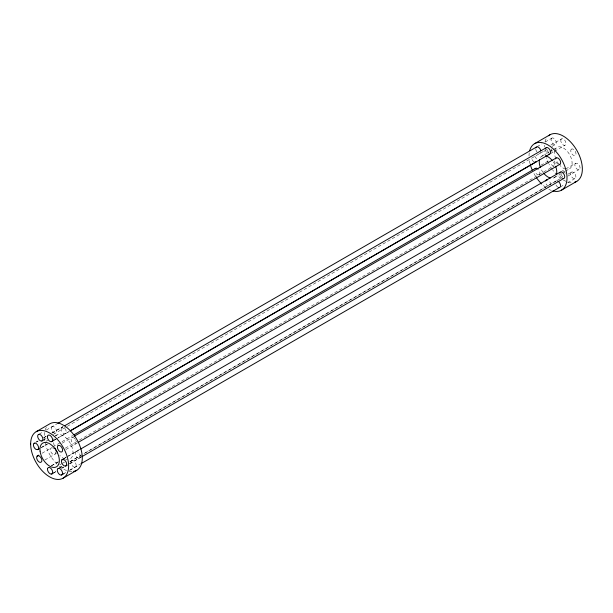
<?xml version="1.0" encoding="UTF-8"?>
<svg xmlns="http://www.w3.org/2000/svg" width="613" height="613" viewBox="0 0 613 613"><rect width="100%" height="100%" fill="white"/><g stroke="black" fill="none" stroke-linecap="round" stroke-linejoin="round"><path stroke-width="0.46" stroke-dasharray="3.06 2.3" d="M52.243 447.873A3.678 2.123 60 0 0 51.615 447.804L50.664 448.356A3.678 2.123 60 0 0 51.078 452.218A3.678 2.123 60 0 0 54.212 454.501L55.162 453.957A3.678 2.123 60 0 0 55.423 451.827M539.126 174.69L539.54 174.307A3.678 2.123 60 0 0 538.589 169.655M555.692 181.371L556.106 180.988L84.173 453.451M39.056 434.226L43.278 431.713M46.289 430.05L57.093 423.736M537.095 146.683L541.938 143.886M545.172 142.024L551.631 138.293M35.769 442.302L38.182 440.916M43.807 437.667L46.22 436.272M51.975 432.947L62.756 426.725M36.366 442.034L37.975 441.107M43.6 437.858L46.013 436.464M51.768 433.138L63.277 426.571M550.834 145.082L561.332 139.021M43.469 440.019L46.956 438.08M53.385 434.364L547.164 149.212M552.014 146.415L555.24 144.553M45.96 441.314L49.17 439.46M54.802 436.211L57.208 434.824M541.823 156.192L549.087 151.993M549.892 151.534L552.321 150.131M553.125 149.664L557.163 147.335M41.592 447.36L47.216 444.111M53.722 440.356L69.484 431.253M41.056 447.743L47.485 444.027M53.17 440.747L55.852 439.268M56.388 438.893L69.752 431.177M550.413 153.671L553.639 151.802M554.451 151.334L564.941 145.281M42.029 453.268L51.078 447.973M52.741 447.015L72.641 435.521M540.896 165.249L548.972 160.591M62.189 443.168L73.491 436.64M44.841 459.988L56.411 453.382M65.269 448.195L78.541 440.532M79.368 440.057L538.298 175.165M538.858 174.774L554.198 165.916M65.867 449.536L77.169 443.007M51.461 465.711L57.89 462.003M64.396 458.248L66.058 457.29M66.886 456.808L79.322 449.628M51.254 465.903L58.488 461.727M63.629 458.853L80.042 449.306M560.864 171.778L564.902 169.449M565.715 168.981L575.4 163.387M554.213 177.655L561.477 173.456M562.29 172.989L564.711 171.594M565.515 171.127L569.554 168.797M59.76 464.838L62.166 463.443M62.97 462.984L64.58 462.056M59.676 467.596L62.089 466.209M70.127 461.566L80.855 455.367M58.664 468.255L61.882 466.401M69.92 461.758L83.138 454.126M83.966 453.643L562.359 177.448M568.013 174.184L571.239 172.322M53.254 473.09L55.668 471.696M62.097 467.987L63.706 467.06M69.461 463.735L81.069 457.03M53.523 473.006L55.936 471.619M61.561 468.37L63.974 466.976M69.652 463.719L81.337 456.946M567.707 176.169L579.009 169.64M63.078 474.048L66.296 472.186M69.514 470.332L79.284 464.692M560.32 186.965L564.358 184.636M567.584 182.774L574.856 178.575M61.744 474.891L65.76 472.569M69.782 470.248L79.552 464.608M561.845 178.046L561.431 177.739A3.678 2.123 60 0 1 559.508 173.732M555.968 184.934L556.106 185.226A3.678 2.123 60 0 0 557.945 187.172M550.719 184.712L550.627 183.885A3.678 2.123 60 0 0 548.796 180.705M545.447 149.449L545.524 150.2A3.678 2.123 60 0 0 548.037 153.871M71.936 471.566A26.857 15.509 60 0 1 68.227 471.068M66.61 470.546A26.857 15.509 60 0 1 58.388 465.39M57.04 464.125A26.857 15.509 60 0 1 44.964 430.778M45.239 429.843A26.857 15.509 60 0 1 46.389 427.315M74.97 438.931A3.678 2.123 60 0 0 71.836 437.598L71.422 437.981A3.678 2.123 60 0 0 71.836 441.843A3.678 2.123 60 0 0 74.97 444.134L75.506 443.965A3.678 2.123 60 0 0 76.181 441.452M75.506 439.72A3.678 2.123 60 0 1 75.92 440.578M52.917 448.157A3.678 2.123 60 0 1 53.592 448.647M67.246 459.551A13.708 7.915 60 0 1 65.645 459.26M64.817 458.976A13.708 7.915 60 0 1 59.829 455.482M54.212 445.666A13.708 7.915 60 0 1 53.99 438.571M55.469 435.935A13.708 7.915 60 0 1 69.989 442.785A13.708 7.915 60 0 1 69.407 459.267M571.086 182.559A26.857 15.509 60 0 1 563.355 180M561.232 178.636A26.857 15.509 60 0 1 552.811 170.215M552.298 169.51A26.857 15.509 60 0 1 549.079 164.292M548.681 163.51A26.857 15.509 60 0 1 546.244 157.71M545.953 156.79A26.857 15.509 60 0 1 544.574 150.492M544.367 147.097A26.857 15.509 60 0 1 544.436 145.235M545.011 141.795A26.857 15.509 60 0 1 546.911 137.603M548.712 152.53A3.678 2.123 60 0 1 546.873 149.342M551.217 148.959A3.678 2.123 60 0 1 551.631 152.821M562.788 176.866A3.678 2.123 60 0 1 560.949 173.686M563.462 171.356A3.678 2.123 60 0 1 565.301 173.295M553.93 166A3.678 2.123 60 0 1 550.382 162.851M553.93 160.798A3.678 2.123 60 0 1 554.88 165.449M565.623 169.15A12.39 7.157 60 0 1 560.006 165.479M558.979 164.299A12.39 7.157 60 0 1 556.405 160.215M555.769 158.744A12.39 7.157 60 0 1 554.727 151.327M554.895 150.56A12.39 7.157 60 0 1 568.688 153.12A12.39 7.157 60 0 1 567.738 169.357M558.045 164.131A3.678 2.123 60 0 1 555.539 160.46M556.642 180.82A3.678 2.123 60 0 1 557.271 180.881M548.122 186.214A3.678 2.123 60 0 1 545.608 182.544M539.003 153.426A3.678 2.123 60 0 0 539.632 153.488L540.168 153.327A3.678 2.123 60 0 0 540.842 152.369M537.034 151.986A3.678 2.123 60 0 1 536.498 151.204L536.084 150.338A3.678 2.123 60 0 1 535.731 148.637M534.038 161.878A3.678 2.123 60 0 1 531.532 158.2M534.712 156.369A3.678 2.123 60 0 1 536.636 160.376M538.589 174.851A3.678 2.123 60 0 1 535.042 171.709M551.317 190.428A26.857 15.509 60 0 1 548.842 189.31M545.892 187.486A26.857 15.509 60 0 1 543.103 185.272M535.494 176.176A26.857 15.509 60 0 1 533.341 172.36M530.092 163.809A26.857 15.509 60 0 1 529.234 159.349M529.027 155.955A26.857 15.509 60 0 1 529.31 152.308M543.149 172.529A12.39 7.157 60 0 1 540.727 168.337M540.428 157.48A12.39 7.157 60 0 1 543.639 155.633M553.347 161.978A12.39 7.157 60 0 1 555.301 165.51M555.608 176.36A12.39 7.157 60 0 1 552.397 178.214M61.154 428.295L61.154 429.851A3.678 2.123 60 0 0 64.963 433.866L65.913 433.322L66.258 432.019A3.678 2.123 60 0 0 64.656 428.326A3.678 2.123 60 0 0 61.821 427.338L61.154 428.295M560.864 139.787L560.864 141.342A3.678 2.123 60 0 0 564.673 145.358L565.623 144.814L565.975 143.511A3.678 2.123 60 0 0 564.374 139.818A3.678 2.123 60 0 0 561.539 138.829L560.864 139.787M52.12 426.61L51.707 426.993A3.678 2.123 60 0 0 51.707 429.997L52.12 430.855A3.678 2.123 60 0 0 55.254 433.138L55.791 432.977A3.678 2.123 60 0 0 55.791 428.732L55.254 427.943A3.678 2.123 60 0 0 52.12 426.61M75.889 451.704L75.476 452.087A3.678 2.123 60 0 0 77.054 457.39L78.403 458.172L79.567 458.064A3.678 2.123 60 0 0 80.127 455.122A3.678 2.123 60 0 0 77.728 451.881L75.889 451.704M71.729 460.639L71.323 461.022A3.678 2.123 60 0 0 71.323 464.018L71.729 464.884A3.678 2.123 60 0 0 74.87 467.167L75.407 466.999A3.678 2.123 60 0 0 75.407 462.761L74.87 461.972A3.678 2.123 60 0 0 71.729 460.639M551.838 138.101L551.424 138.484A3.678 2.123 60 0 0 551.424 141.488L551.838 142.346A3.678 2.123 60 0 0 554.972 144.63L555.508 144.469A3.678 2.123 60 0 0 555.508 140.224L554.972 139.435A3.678 2.123 60 0 0 551.838 138.101M571.554 149.089L571.14 149.472A3.678 2.123 60 0 0 571.554 153.334A3.678 2.123 60 0 0 574.688 155.625L575.224 155.457A3.678 2.123 60 0 0 575.224 151.212A3.678 2.123 60 0 0 571.554 149.089M575.607 163.196L575.193 163.579A3.678 2.123 60 0 0 576.772 168.889L578.12 169.663L579.285 169.556A3.678 2.123 60 0 0 579.844 166.613A3.678 2.123 60 0 0 577.446 163.372L575.607 163.196M571.446 172.13L571.032 172.514A3.678 2.123 60 0 0 571.032 175.51L571.446 176.375A3.678 2.123 60 0 0 574.58 178.659L575.124 178.49A3.678 2.123 60 0 0 575.124 174.253L574.58 173.464A3.678 2.123 60 0 0 571.446 172.13"/><path stroke-width="0.92" d="M545.524 148.645L546.198 147.687A3.678 2.123 60 0 1 549.033 148.668A3.678 2.123 60 0 1 550.635 152.369L550.282 153.671L549.332 154.215A3.678 2.123 60 0 1 548.712 154.154M545.608 180.988L546.283 180.03A3.678 2.123 60 0 1 547.447 179.923M535.042 168.705L535.992 168.154A3.678 2.123 60 0 1 537.961 168.996M77.997 442.525L559.884 164.315A3.678 2.123 60 0 0 559.884 160.07A3.678 2.123 60 0 0 556.206 157.947L555.799 158.33A3.678 2.123 60 0 0 555.539 158.905M534.59 143.664L549.93 134.806M36.213 431.675L49.875 423.782A26.857 15.509 60 0 1 78.066 441.766A26.857 15.509 60 0 1 73.644 471.412M57.722 423.453L536.291 147.151M64.932 425.614L545.991 147.879M41.86 440.946L43.469 440.019M37.569 449.681L39.178 448.754M71.139 430.295L535.609 162.138M51.561 441.674L53.17 440.747M70.204 430.916L549.6 154.131M37.209 456.057L38.818 455.13M74.096 434.755L535.249 168.514M74.326 436.165L556.206 157.947M62.02 459.781L63.629 458.853M80.663 449.022L560.06 172.245M51.645 474.018L53.254 473.09M65.629 466.041L67.238 465.114M81.79 456.716L563.669 178.498M61.476 474.975L63.078 474.048M80.947 463.735L559.508 187.432M561.447 190.183L576.787 181.325M63.07 478.194L76.74 470.309M559.347 164.483L559.884 164.315M534.712 162.161L535.877 162.054A3.678 2.123 60 0 0 536.291 161.671M562.78 178.521L563.945 178.414A3.678 2.123 60 0 0 564.504 175.471A3.678 2.123 60 0 0 562.106 172.23L560.803 171.885L559.853 172.437A3.678 2.123 60 0 0 559.592 173.004M57.607 452.808A13.708 7.915 60 0 1 55.04 448.111M548.597 135.741A26.857 15.509 60 0 1 577.139 150.928A26.857 15.509 60 0 1 574.519 182.253M558.619 187.455A3.678 2.123 60 0 0 559.24 187.517L559.784 187.348A3.678 2.123 60 0 0 559.784 183.111L559.24 182.322A3.678 2.123 60 0 0 557.945 181.164M535.823 147.917A3.678 2.123 60 0 1 536.084 147.342L536.498 146.959A3.678 2.123 60 0 1 539.632 148.292L540.168 149.082A3.678 2.123 60 0 1 540.842 150.813M529.67 150.652A26.857 15.509 60 0 1 561.447 159.165A26.857 15.509 60 0 1 552.934 190.942M541.746 184.007A26.857 15.509 60 0 1 536.452 177.647M532.222 169.985A26.857 15.509 60 0 1 530.337 164.728M550.282 178.008A12.39 7.157 60 0 1 543.639 173.157M540.428 167.602A12.39 7.157 60 0 1 539.555 159.418M545.746 155.84A12.39 7.157 60 0 1 552.397 160.69M555.608 166.246A12.39 7.157 60 0 1 556.481 174.429M47.485 436.188L47.485 437.736A3.678 2.123 60 0 0 51.293 441.758L52.243 441.207L52.595 439.912A3.678 2.123 60 0 0 50.994 436.211A3.678 2.123 60 0 0 48.159 435.23L47.485 436.188M47.569 468.531L47.485 469.251A3.678 2.123 60 0 0 51.377 474.102L51.921 473.933A3.678 2.123 60 0 0 52.68 472.255L52.588 471.428A3.678 2.123 60 0 0 48.243 467.573L47.569 468.531M38.458 434.502L38.044 434.885A3.678 2.123 60 0 0 38.044 437.881L38.458 438.739A3.678 2.123 60 0 0 41.592 441.031L42.128 440.862A3.678 2.123 60 0 0 42.128 436.617L41.592 435.835A3.678 2.123 60 0 0 38.458 434.502M34.167 443.23L33.753 443.613A3.678 2.123 60 0 0 35.998 449.413L37.837 449.597A3.678 2.123 60 0 0 36.673 443.904L35.998 443.414A3.678 2.123 60 0 0 34.167 443.23M37.416 455.865L37.002 456.248A3.678 2.123 60 0 0 37.416 460.11A3.678 2.123 60 0 0 40.55 462.394L41.5 461.842A3.678 2.123 60 0 0 41.086 457.988A3.678 2.123 60 0 0 37.952 455.697L37.416 455.865M58.174 445.49L57.76 445.873A3.678 2.123 60 0 0 58.174 449.735A3.678 2.123 60 0 0 61.308 452.019L61.844 451.858A3.678 2.123 60 0 0 61.844 447.613A3.678 2.123 60 0 0 58.174 445.49M62.227 459.589L61.813 459.972A3.678 2.123 60 0 0 63.392 465.282L64.74 466.056L65.905 465.957A3.678 2.123 60 0 0 66.465 463.014A3.678 2.123 60 0 0 64.066 459.773L62.227 459.589M58.066 468.524L57.653 468.907A3.678 2.123 60 0 0 57.653 471.91L58.066 472.769A3.678 2.123 60 0 0 61.2 475.06L61.744 474.891A3.678 2.123 60 0 0 61.744 470.646L61.2 469.857A3.678 2.123 60 0 0 58.066 468.524M30.65 443.973A26.857 15.509 60 0 0 59.139 479.412A26.857 15.509 60 0 0 59.139 441.421A26.857 15.509 60 0 0 30.65 443.973M40.067 451.145A13.708 7.915 60 0 0 55.737 467.16A13.708 7.915 60 0 0 53.124 446.494A13.708 7.915 60 0 0 40.067 451.145"/></g></svg>
